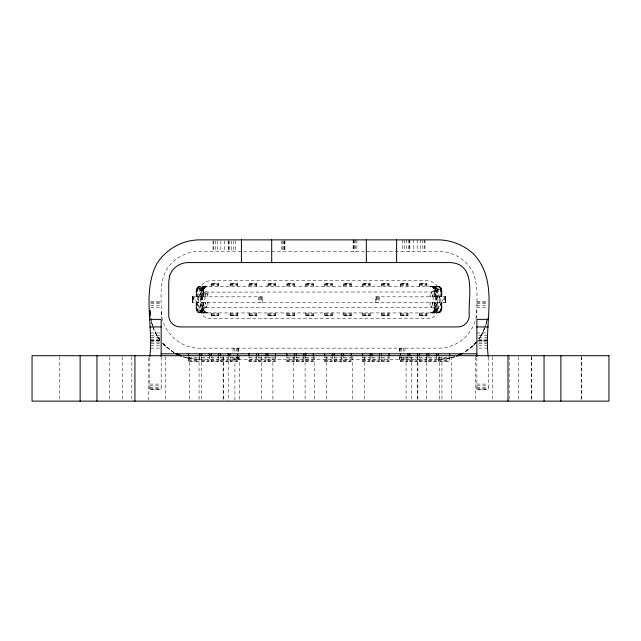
<?xml version="1.0" encoding="UTF-8"?>
<svg xmlns="http://www.w3.org/2000/svg" width="641" height="641" viewBox="0 0 641 641"><rect width="100%" height="100%" fill="white"/><g stroke="black" fill="none" stroke-linecap="round" stroke-linejoin="round"><path stroke-width="0.48" stroke-dasharray="3.21 2.4" d="M433.797 312.928L435.976 312.207L437.314 310.316L437.499 290.213L435.976 287.152L433.38 286.431L438.781 286.615L441.673 289.043L441.841 296.839C441.841 293.474 443.26 286.743 438.075 286.431L199.976 286.431C194.792 286.743 196.202 293.474 196.186 296.839L196.37 289.043L199.271 286.615L204.663 286.431L202.075 287.152L200.553 290.213L200.737 310.316L202.075 312.207L204.247 312.928M438.075 312.928L439.414 312.207L440.239 310.316L441.673 310.316L441.865 302.52C441.841 305.885 443.252 312.616 438.075 312.928L199.976 312.928C194.792 312.616 196.202 305.885 196.186 302.52L196.37 310.316L197.813 310.316L198.638 312.207L199.976 312.928M375.802 302.52L375.802 296.839L445.647 296.839L445.631 302.52L445.567 296.839L440.535 302.52L440.535 296.839M199.976 286.431C194.952 286.928 196.29 293.498 196.362 296.839L196.37 289.043L203.63 288.923L203.758 296.839M203.109 286.615L201.058 290.213L200.553 296.839L196.266 290.213L200.737 289.043L201.514 296.839L202.075 287.152L204.247 286.431M441.681 302.52L441.673 310.316L434.414 310.436L434.294 302.52M196.891 302.52L196.891 309.146L197.132 310.42L198.133 311.366L197.749 312.207L207.54 312.928L198.806 312.744L200.064 312.928C195.008 312.536 196.146 305.885 196.266 302.52L200.553 309.146M197.516 296.839L197.516 302.52L192.484 296.839L192.42 302.52L445.647 302.52L445.647 296.839M441.16 302.52L441.16 309.146L440.92 310.42L439.91 311.366L440.303 312.207L430.504 312.928L433.813 311.574L441.136 311.366L441.785 302.52L437.499 309.146M445.567 296.839L445.471 302.52L445.471 296.839M201.258 311.366L203.109 312.744L204.663 312.928L201.258 311.366L202.941 309.146L205.264 307.736L205.432 302.52L206.586 307.376L430.103 307.247L434.013 308.337L436.793 311.366L433.38 312.928L434.943 312.744L436.793 311.366M200.737 289.043L202.115 289.107L205.264 291.623L207.948 292.112L431.465 291.984L432.619 296.839L432.779 291.623L435.928 289.107L435.976 287.152L433.797 286.431M202.075 311.494L201.514 302.52L200.737 310.316L202.115 310.26L201.058 309.146L200.553 302.52M203.582 296.839C203.798 293.578 201.899 286.567 207.187 286.431M202.941 309.146L203.205 302.52L204.038 308.337L205.432 302.52M432.619 296.839L434.013 291.022L434.846 296.839L435.111 290.213M434.47 302.52C434.253 305.781 436.144 312.784 430.864 312.928M437.499 302.52L436.994 309.146L435.928 310.26L436.537 302.52L437.314 310.316L435.928 310.26L435.976 311.494M197.7 296.839L197.813 289.043L199.271 286.615L197.749 287.152L207.54 286.431C201.394 284.78 201.45 292.713 202.244 296.839M486.944 320.075L485.742 325.748L487.609 318.112M196.37 290.213L196.907 287.993L199.271 286.615M202.075 287.865L201.258 287.993L203.205 296.839L204.038 291.022L205.432 296.839L206.586 291.984L207.948 296.839L207.948 292.112M436.184 309.146L434.846 302.52L434.013 308.337L432.619 302.52L431.465 307.376L430.103 302.52L430.103 307.247M431.77 312.872L439.245 312.744L437.987 312.928L440.159 312.207L441.681 309.146M476.88 310.276C476.824 330.564 459.301 348.079 439.021 348.135L199.031 348.135C178.743 348.079 161.228 330.564 161.171 310.276M196.891 296.839L196.891 290.213L197.132 288.947L198.133 287.993M201.859 309.146L203.205 302.52M434.846 296.839L436.793 287.993L434.943 286.615M487.08 320.564L484.668 327.583M203.942 289.043L204.231 287.785L203.181 287.152L204.92 286.487L203.582 290.213M437.314 289.043L436.537 296.839L435.928 289.107L436.649 288.923L441.785 290.213L441.681 296.839L441.673 289.043L434.422 288.923L434.294 296.839M441.505 310.316L441.785 302.52M430.504 312.928L434.87 312.207L433.116 312.872C437.595 312.295 435.151 305.26 435.808 302.52M434.47 309.146L433.564 311.366L431.673 312.744L435.375 311.366M484.292 328.496L481.639 334.882L479.019 338.953L482.681 332.991L485.357 326.654M203.061 296.839L203.061 290.213L203.63 288.923L202.676 287.993L196.907 287.993M434.991 302.52C435.127 306.222 435.944 311.037 431.673 312.744M484.508 328.488L481.639 334.882L478.635 338.809M439.245 286.615L433.532 286.431L432.899 286.936L434.47 290.213L434.47 296.839M480.95 336.036L482.681 332.991M203.061 302.52L202.676 311.366L203.814 312.744L204.936 312.872L203.181 312.207L207.187 312.928M434.991 296.839L435.375 287.993L434.237 286.615L430.504 286.431L440.303 287.152L438.781 286.615L440.239 289.043L440.351 296.839M476.223 341.941L472.449 346.396L464.396 352.406M196.891 290.213L197.813 289.043L196.547 288.947M441.16 309.146L440.239 310.316L440.351 302.52M433.132 286.487L434.87 287.152L433.564 287.993C429.101 284.836 435.327 287.857 434.991 290.213M439.91 311.366L438.781 312.744L440.303 312.207M476.127 342.358L473.819 345.074L464.324 352.366M476.88 341.725L473.819 345.074L463.627 352.895M472.449 346.396L476.247 342.39M202.676 287.993L204.479 287.993L206.274 286.487M441.681 290.213L441.136 287.993L435.375 287.993L434.422 288.923L434.47 290.213M207.54 312.928L204.479 311.366L196.907 311.366L196.266 302.52M204.479 287.993L206.378 286.615M454.501 356.676L446.945 358.848L439.021 359.489L199.031 359.489L191.106 358.848L183.39 356.941L191.106 358.848M435.055 312.544L435.976 312.207M205.264 307.736L206.586 307.376L207.948 302.52L207.948 307.247M432.779 291.623L431.465 291.984L430.103 296.839L430.103 292.112M446.945 358.848L454.661 356.941L439.021 359.489M204.92 286.487L198.806 286.615M211.137 283.731L218.709 283.731M230.071 283.731L237.635 283.731M248.996 283.731L256.568 283.731M267.922 283.731L275.494 283.731M286.848 283.731L294.419 283.731M305.773 283.731L313.345 283.731M324.707 283.731L332.27 283.731M343.632 283.731L351.204 283.731M362.558 283.731L370.129 283.731M381.483 283.731L389.055 283.731M400.409 283.731L407.98 283.731M419.342 283.731L426.906 283.731M211.137 284.131L218.709 284.131M230.071 284.131L237.635 284.131M248.996 284.131L256.568 284.131M267.922 284.131L275.494 284.131M286.848 284.131L294.419 284.131M305.773 284.131L313.345 284.131M324.707 284.131L332.27 284.131M343.632 284.131L351.204 284.131M362.558 284.131L370.129 284.131M381.483 284.131L389.055 284.131M400.409 284.131L407.98 284.131M419.342 284.131L426.906 284.131M211.137 284.764L218.709 284.764M230.071 284.764L237.635 284.764M248.996 284.764L256.568 284.764M267.922 284.764L275.494 284.764M286.848 284.764L294.419 284.764M305.773 284.764L313.345 284.764M324.707 284.764L332.27 284.764M343.632 284.764L351.204 284.764M362.558 284.764L370.129 284.764M381.483 284.764L389.055 284.764M400.409 284.764L407.98 284.764M419.342 284.764L426.906 284.764M211.137 285.557L218.709 285.557M230.071 285.557L237.635 285.557M248.996 285.557L256.568 285.557M267.922 285.557L275.494 285.557M286.848 285.557L294.419 285.557M305.773 285.557L313.345 285.557M324.707 285.557L332.27 285.557M343.632 285.557L351.204 285.557M362.558 285.557L370.129 285.557M381.483 285.557L389.055 285.557M400.409 285.557L407.98 285.557M419.342 285.557L426.906 285.557M441.505 288.947L440.239 289.043L441.16 290.213L441.16 296.839M203.758 290.213L196.186 290.213L196.21 296.839M434.294 290.213L441.865 290.213L441.865 296.839M192.404 296.839L192.42 302.52L192.404 296.839L262.241 296.839L262.241 302.52M150.763 301.663L161.171 301.663M476.88 301.663L487.288 301.663M150.763 302.336L161.171 302.336M476.88 302.336L487.288 302.336M150.763 303.602L161.171 303.602M476.88 303.602L487.288 303.602M150.763 305.308L161.171 305.308M476.88 305.308L487.288 305.308M150.763 307.247L161.171 307.247M476.88 307.247L487.288 307.247M196.186 309.146L203.758 309.146L204.479 311.366L206.378 312.744L202.676 311.366M434.294 309.146L441.865 309.146M211.137 313.81L218.709 313.81M230.071 313.81L237.635 313.81M248.996 313.81L256.568 313.81M267.922 313.81L275.494 313.81M286.848 313.81L294.419 313.81M305.773 313.81L313.345 313.81M324.707 313.81L332.27 313.81M343.632 313.81L351.204 313.81M362.558 313.81L370.129 313.81M381.483 313.81L389.055 313.81M400.409 313.81L407.98 313.81M419.342 313.81L426.906 313.81M211.137 314.595L218.709 314.595M230.071 314.595L237.635 314.595M248.996 314.595L256.568 314.595M267.922 314.595L275.494 314.595M286.848 314.595L294.419 314.595M305.773 314.595L313.345 314.595M324.707 314.595L332.27 314.595M343.632 314.595L351.204 314.595M362.558 314.595L370.129 314.595M381.483 314.595L389.055 314.595M400.409 314.595L407.98 314.595M419.342 314.595L426.906 314.595M211.137 315.228L218.709 315.228M230.071 315.228L237.635 315.228M248.996 315.228L256.568 315.228M267.922 315.228L275.494 315.228M286.848 315.228L294.419 315.228M305.773 315.228L313.345 315.228M324.707 315.228L332.27 315.228M343.632 315.228L351.204 315.228M362.558 315.228L370.129 315.228M381.483 315.228L389.055 315.228M400.409 315.228L407.98 315.228M419.342 315.228L426.906 315.228M211.137 315.628L218.709 315.628M230.071 315.628L237.635 315.628M248.996 315.628L256.568 315.628M267.922 315.628L275.494 315.628M286.848 315.628L294.419 315.628M305.773 315.628L313.345 315.628M324.707 315.628L332.27 315.628M343.632 315.628L351.204 315.628M362.558 315.628L370.129 315.628M381.483 315.628L389.055 315.628M400.409 315.628L407.98 315.628M419.342 315.628L426.906 315.628M150.739 332.991L161.171 332.991M476.88 332.991L487.304 332.991M150.763 335.331L160.226 335.331M478.771 335.331L487.288 335.331M150.763 337.438L160.226 337.438M478.771 337.438L487.288 337.438M150.763 339.113L161.171 339.113M478.771 339.113L487.288 339.113M150.763 340.195L161.171 340.195M478.771 340.195L487.288 340.195M150.763 340.563L161.171 340.563M478.771 340.563L487.288 340.563M150.763 340.932L160.226 340.932M476.88 340.932L487.288 340.932M150.763 342.006L160.226 342.006M478.771 342.006L487.288 342.006M150.763 343.68L160.226 343.68M478.771 343.68L487.288 343.68M150.763 345.795L160.226 345.795M478.771 345.795L487.288 345.795M150.763 348.135L161.171 348.135M478.771 348.135L487.288 348.135M188.43 357.462L199.784 357.462M201.675 357.462L209.246 357.462M211.137 357.462L218.709 357.462M220.6 357.462L228.172 357.462M230.071 357.462L237.635 357.462M248.996 357.462L256.568 357.462M258.459 357.462L266.031 357.462M267.922 357.462L275.494 357.462M286.848 357.462L294.419 357.462M296.31 357.462L303.882 357.462M305.773 357.462L313.345 357.462M324.707 357.462L332.27 357.462M334.169 357.462L341.741 357.462M343.632 357.462L351.204 357.462M362.558 357.462L370.129 357.462M372.02 357.462L379.592 357.462M381.483 357.462L389.055 357.462M400.409 357.462L407.98 357.462M409.871 357.462L417.443 357.462M419.342 357.462L426.906 357.462M428.805 357.462L436.377 357.462M438.268 357.462L449.621 357.462M188.43 359.04L199.784 359.04M201.675 359.04L209.246 359.04M211.137 359.04L218.709 359.04M220.6 359.04L228.172 359.04M230.071 359.04L237.635 359.04M248.996 359.04L256.568 359.04M258.459 359.04L266.031 359.04M267.922 359.04L275.494 359.04M286.848 359.04L294.419 359.04M296.31 359.04L303.882 359.04M305.773 359.04L313.345 359.04M324.707 359.04L332.27 359.04M334.169 359.04L341.741 359.04M343.632 359.04L351.204 359.04M362.558 359.04L370.129 359.04M372.02 359.04L379.592 359.04M381.483 359.04L389.055 359.04M400.409 359.04L407.98 359.04M409.871 359.04L417.443 359.04M419.342 359.04L426.906 359.04M428.805 359.04L436.377 359.04M438.268 359.04L449.621 359.04M188.43 360.298L199.784 360.298M201.675 360.298L209.246 360.298M211.137 360.298L218.709 360.298M220.6 360.298L228.172 360.298M230.071 360.298L237.635 360.298M248.996 360.298L256.568 360.298M258.459 360.298L266.031 360.298M267.922 360.298L275.494 360.298M286.848 360.298L294.419 360.298M296.31 360.298L303.882 360.298M305.773 360.298L313.345 360.298M324.707 360.298L332.27 360.298M334.169 360.298L341.741 360.298M343.632 360.298L351.204 360.298M362.558 360.298L370.129 360.298M372.02 360.298L379.592 360.298M381.483 360.298L389.055 360.298M400.409 360.298L407.98 360.298M409.871 360.298L417.443 360.298M419.342 360.298L426.906 360.298M428.805 360.298L436.377 360.298M438.268 360.298L449.621 360.298M188.43 361.107L199.784 361.107M201.675 361.107L209.246 361.107M211.137 361.107L218.709 361.107M220.6 361.107L228.172 361.107M230.071 361.107L237.635 361.107M248.996 361.107L256.568 361.107M258.459 361.107L266.031 361.107M267.922 361.107L275.494 361.107M286.848 361.107L294.419 361.107M296.31 361.107L303.882 361.107M305.773 361.107L313.345 361.107M324.707 361.107L332.27 361.107M334.169 361.107L341.741 361.107M343.632 361.107L351.204 361.107M362.558 361.107L370.129 361.107M372.02 361.107L379.592 361.107M381.483 361.107L389.055 361.107M400.409 361.107L407.98 361.107M409.871 361.107L417.443 361.107M419.342 361.107L426.906 361.107M428.805 361.107L436.377 361.107M438.268 361.107L449.621 361.107M228.172 361.38L220.6 361.38L220.6 356.652M149.818 384.095L161.171 384.095M476.88 384.095L488.234 384.095M149.818 385.85L161.171 385.85M476.88 385.85L488.234 385.85M149.818 387.436L161.171 387.436M476.88 387.436L488.234 387.436M149.818 388.686L161.171 388.686M476.88 388.686L488.234 388.686M149.818 389.496L161.171 389.496M476.88 389.496L488.234 389.496M430.864 286.431L431.778 286.487M199.031 359.489L186.291 357.814L183.55 356.676M435.375 287.993L433.821 287.785L434.109 289.043M438.075 286.431L440.159 287.152L441.785 290.213L437.499 296.839L436.994 290.213L435.976 287.865M197.749 312.207L199.271 312.744L198.133 311.366M202.075 312.207L202.997 312.544M206.282 312.872L202.356 310.316L196.37 310.316L196.37 302.52M431.673 286.615L433.564 287.993M206.378 312.744L204.239 311.574L203.061 309.146M438.781 286.615L441.136 287.993M173.727 352.366L165.594 346.396L162.397 343.063M174.424 352.895L170.594 350.443L162.494 343.039L165.594 346.396M173.639 352.294L164.232 345.074L162.421 342.727M433.564 311.366L435.696 310.316L434.991 309.146M439.91 287.993L440.92 288.947L441.16 290.213M204.479 311.366L203.638 310.436L203.582 302.52M196.891 309.146L197.813 310.316L197.7 302.52M160.018 339.586L156.412 334.882L153.455 328.464M153.007 326.67L156.412 334.882L160.106 340.339L156.412 334.882L152.718 326.662M202.356 289.043L203.061 290.213M155.37 332.991L157.093 336.036M152.63 325.756L150.619 318.93M203.582 309.146L203.942 310.316L202.356 310.316L202.244 302.52M150.907 320.027L152.31 325.748L150.587 316.157M196.362 309.146L196.547 310.316M435.696 289.043L435.808 296.839M434.846 302.52L435.111 309.146M202.941 290.213L203.205 296.839M432.619 302.52L432.779 307.736M205.264 291.623L205.432 296.839M192.484 296.839L192.58 302.52L192.58 296.839M581.467 356.692L581.467 401.13M581.363 356.692L581.363 400.144M531.734 356.692L531.734 400.144M531.629 356.692L531.629 401.13M518.593 356.692L518.593 401.13M509.162 356.692L509.162 401.13M492.504 356.692L492.504 401.13M488.234 357.125L488.234 389.776L476.88 389.776L476.88 357.149M476.88 318.232C476.119 301.054 480.197 281.912 469.645 266.832C462.241 257.345 451.048 251.649 439.021 251.224L199.031 251.224C187.004 251.649 175.81 257.345 168.399 266.832C157.854 281.912 161.933 301.054 161.171 318.232M475.558 356.692L475.558 401.13M451.248 356.692L451.248 401.13M449.621 356.652L449.621 361.38L438.268 361.38L438.268 356.652M444.95 296.839L444.95 302.52M444.133 296.839L444.133 302.52M441.937 356.692L441.937 401.13M439.742 356.692L439.742 401.13M439.574 296.839L439.574 302.52M437.883 296.839L437.883 302.52M436.737 296.839L436.737 302.52M436.377 355.707L436.377 361.38L428.805 361.38L428.805 356.652M436.217 296.839L436.217 302.52M436.032 296.839L436.032 302.52M435.656 296.839L435.656 302.52M433.148 296.839L433.148 302.52M426.906 286.431L426.906 283.594L419.342 283.594L419.342 286.431M426.906 312.928L426.906 315.765L419.342 315.765L419.342 312.928M426.906 355.707L426.906 361.38L419.342 361.38L419.342 356.652M426.722 356.692L426.722 401.13M425.015 239.87L425.015 251.224M424.462 239.87L424.462 251.224M422.852 239.87L422.852 251.224M420.336 239.87L420.336 251.224M417.86 356.692L417.86 401.13M417.595 356.692L417.595 401.13M417.443 355.707L417.443 361.38L409.871 361.38L409.871 356.652M417.171 239.87L417.171 251.224M413.661 239.87L413.661 251.224M411.354 356.692L411.354 401.13M409.871 239.87L409.871 251.224M409.503 239.87L409.503 251.224M408.429 239.87L408.429 251.224M407.98 286.431L407.98 283.594L400.409 283.594L400.409 286.431M407.98 312.928L407.98 315.765L400.409 315.765L400.409 312.928M407.98 355.707L407.98 361.38L400.409 361.38L400.409 356.652M406.755 239.87L406.755 251.224M406.09 356.692L406.09 401.13M404.952 348.135L404.952 352.862M404.952 356.652L404.952 359.489M404.647 239.87L404.647 251.224M403.197 348.135L403.197 352.862M403.197 356.652L403.197 359.489M402.308 239.87L402.308 251.224M401.619 348.135L401.619 352.862M401.619 356.652L401.619 359.489M400.361 348.135L400.361 352.862M399.551 348.135L399.551 352.862M399.551 356.652L399.551 359.489M399.279 348.135L399.279 352.862M399.279 356.652L399.279 359.489M389.055 286.431L389.055 283.594L381.483 283.594L381.483 286.431M389.055 312.928L389.055 315.765L381.483 315.765L381.483 312.928M389.055 355.707L389.055 361.38L381.483 361.38L381.483 356.652M379.592 296.839L379.592 302.52M379.592 355.707L379.592 361.38L372.02 361.38L372.02 356.652M378.422 296.839L378.422 302.52M377.365 296.839L377.365 302.52M376.531 296.839L376.531 302.52M375.995 296.839L375.995 302.52M370.129 286.431L370.129 283.594L362.558 283.594L362.558 286.431M370.129 312.928L370.129 315.765L362.558 315.765L362.558 312.928M370.129 355.707L370.129 361.38L362.558 361.38L362.558 356.652M364.224 356.692L364.224 401.13M356.877 239.87L356.877 251.224M355.707 239.87L355.707 251.224M354.657 239.87L354.657 251.224M353.816 239.87L353.816 251.224M353.279 239.87L353.279 251.224M353.095 239.87L353.095 251.224M352.71 356.692L352.71 401.13M351.204 286.431L351.204 283.594L343.632 283.594L343.632 286.431M351.204 312.928L351.204 315.765L343.632 315.765L343.632 312.928M351.204 355.707L351.204 361.38L343.632 361.38L343.632 356.652M341.741 355.707L341.741 361.38L334.169 361.38L334.169 356.652M332.27 286.431L332.27 283.594L324.707 283.594L324.707 286.431M332.27 312.928L332.27 315.765L324.707 315.765L324.707 312.928M332.27 355.707L332.27 361.38L324.707 361.38L324.707 356.652M326.253 356.692L326.253 401.13M314.747 356.692L314.747 401.13M313.345 286.431L313.345 283.594L305.773 283.594L305.773 286.431M313.345 312.928L313.345 315.765L305.773 315.765L305.773 312.928M313.345 355.707L313.345 361.38L305.773 361.38L305.773 356.652M305.092 356.692L305.092 401.13M303.882 355.707L303.882 361.38L296.31 361.38L296.31 356.652M294.419 286.431L294.419 283.594L286.848 283.594L286.848 286.431M294.419 312.928L294.419 315.765L286.848 315.765L286.848 312.928M294.419 355.707L294.419 361.38L286.848 361.38L286.848 356.652M293.586 356.692L293.586 401.13M284.957 240.816L284.957 251.224M284.772 240.816L284.772 251.224M284.235 240.816L284.235 251.224M283.394 240.816L283.394 251.224M282.336 240.816L282.336 251.224M281.167 240.816L281.167 251.224M275.494 286.431L275.494 283.594L267.922 283.594L267.922 286.431M275.494 312.928L275.494 315.765L267.922 315.765L267.922 312.928M275.494 355.707L275.494 361.38L267.922 361.38L267.922 356.652M272.882 356.692L272.882 401.13M266.031 355.707L266.031 361.38L258.459 361.38L258.459 356.652M262.057 296.839L262.057 302.52M261.52 296.839L261.52 302.52M261.368 356.692L261.368 401.13M260.687 296.839L260.687 302.52M259.629 296.839L259.629 302.52M258.459 296.839L258.459 302.52M256.568 286.431L256.568 283.594L248.996 283.594L248.996 286.431M256.568 312.928L256.568 315.765L248.996 315.765L248.996 312.928M256.568 355.707L256.568 361.38L248.996 361.38L248.996 356.652M239.718 356.692L239.718 400.144M238.773 348.135L238.773 352.862M238.773 356.652L238.773 359.489M238.492 348.135L238.492 352.862M238.492 356.652L238.492 359.489M237.691 348.135L237.691 352.862M237.691 356.652L237.691 359.489M237.635 286.431L237.635 283.594L230.071 283.594L230.071 286.431M237.635 312.928L237.635 315.765L230.071 315.765L230.071 312.928M237.635 355.707L237.635 361.38L230.071 361.38L230.071 356.652M236.433 348.135L236.433 352.862M236.433 356.652L236.433 359.489M235.744 240.816L235.744 251.224M234.91 400.144L234.91 356.692L234.846 359.489M234.846 348.135L234.846 352.862M233.404 240.816L233.404 251.224M233.092 348.135L233.092 352.862M233.092 356.652L233.092 359.489M231.297 240.816L231.297 251.224M229.622 240.816L229.622 251.224M228.549 240.816L228.549 251.224M228.172 240.816L228.172 251.224M228.172 355.707L228.212 401.13M224.39 240.816L224.39 251.224M223.405 356.692L223.405 401.13M223.14 356.692L223.14 401.13M220.881 240.816L220.881 251.224M218.709 286.431L218.709 283.594L211.137 283.594L211.137 286.431M218.709 312.928L218.709 315.765L211.137 315.765L211.137 312.928M218.709 355.707L218.709 361.38L211.137 361.38L211.137 356.652M217.716 240.816L217.716 251.224M215.2 240.816L215.2 251.224M213.589 240.816L213.589 251.224M213.036 240.816L213.036 251.224M209.246 355.707L209.246 361.38L201.675 361.38L201.675 356.652M204.904 296.839L204.904 302.52M203.758 302.52L203.758 309.146M202.396 296.839L202.396 302.52M202.011 296.839L202.011 302.52M201.835 296.839L201.835 302.52M201.314 296.839L201.314 302.52M201.258 356.692L201.258 401.13M200.168 296.839L200.168 302.52M199.784 356.652L199.784 361.38L188.43 361.38L188.43 356.652M199.063 356.692L199.063 401.13M198.478 296.839L198.478 302.52M193.919 296.839L193.919 302.52M193.101 296.839L193.101 302.52M189.752 356.692L189.752 401.13M165.442 356.692L165.442 401.13M161.171 357.149L161.171 389.776L149.818 389.776L149.818 357.125M148.496 357.678L148.496 400.144M131.838 356.692L131.838 401.13M122.407 356.692L122.407 401.13M109.266 356.692L109.266 401.13M59.637 356.692L59.637 401.13M199.768 288.602C198.462 298.706 195.769 317.664 210.569 318.609L427.475 318.609C440.904 318.192 439.782 301.406 438.837 292.112C438.821 286.022 433.564 280.766 427.475 280.75L210.569 280.75C205.745 280.838 201.346 284.043 199.768 288.602"/><path stroke-width="0.96" d="M458.251 355.322L461.832 353.704M456.488 356.156L461.969 353.808M458.147 355.162L461.8 353.656M149.818 319.362L161.171 319.362L161.171 356.5M488.234 319.362L476.88 319.362L476.88 356.5M149.818 326.934L161.171 326.934M476.88 326.934L488.234 326.934M161.171 353.808L476.88 353.808M176.251 353.656L180.81 355.547M176.075 353.808L181.563 356.156M176.211 353.704L180.698 355.723M150.331 314.202L149.818 310.276L150.29 316.157M560.875 355.707L560.875 401.13M544.049 355.707L544.049 401.13M507.993 355.707L507.993 401.13M488.234 356.5C483.819 323.256 499.635 281.76 473.819 254.285C464.372 245.367 452.009 240.247 439.021 239.87L199.031 239.87C181.699 240.159 165.322 249.613 156.412 264.477C142.278 292.897 153.487 326.277 149.818 356.5M449.621 353.808L449.621 355.707M438.268 353.808L438.268 355.707M436.377 353.808L436.377 355.707M428.805 353.808L428.805 355.707M426.906 353.808L426.906 355.707M419.342 353.808L419.342 355.707M417.443 353.808L417.443 355.707M409.871 353.808L409.871 355.707M407.98 353.808L407.98 355.707M400.409 353.808L400.409 355.707M396.627 239.87L396.627 262.586M389.055 353.808L389.055 355.707M381.483 353.808L381.483 355.707M379.592 353.808L379.592 355.707M372.02 353.808L372.02 355.707M370.129 353.808L370.129 355.707M366.34 239.87L366.34 262.586M362.558 353.808L362.558 355.707M351.204 353.808L351.204 355.707M343.632 353.808L343.632 355.707M341.741 353.808L341.741 355.707M334.169 353.808L334.169 355.707M332.27 353.808L332.27 355.707M324.707 353.808L324.707 355.707M313.345 353.808L313.345 355.707M305.773 353.808L305.773 355.707M303.882 353.808L303.882 355.707M296.31 353.808L296.31 355.707M294.419 353.808L294.419 355.707M286.848 353.808L286.848 355.707M275.494 353.808L275.494 355.707M271.704 239.87L271.704 262.586M267.922 353.808L267.922 355.707M266.031 353.808L266.031 355.707M258.459 353.808L258.459 355.707M256.568 353.808L256.568 355.707M248.996 353.808L248.996 355.707M241.425 239.87L241.425 262.586M237.635 353.808L237.635 355.707M230.071 353.808L230.071 355.707M228.172 353.808L228.172 355.707M220.6 353.808L220.6 355.707M218.709 353.808L218.709 355.707M211.137 353.808L211.137 355.707M209.246 353.808L209.246 355.707M201.675 353.808L201.675 355.707M199.784 353.808L199.784 355.707M188.43 353.808L188.43 355.707M134.93 355.707L134.93 401.13M96.951 355.707L96.951 401.13M80.125 355.707L80.125 401.13M169.673 275.662L168.743 281.511L168.743 315.58C168.759 321.662 174.015 326.918 180.097 326.934L457.946 326.934C464.036 326.918 469.292 321.662 469.308 315.58C467.794 298.554 477.577 264.116 450.383 262.586L187.669 262.586C179.632 262.73 172.293 268.058 169.673 275.662M608.95 355.707L32.05 355.707L32.05 401.13L608.95 401.13L608.95 355.707"/></g></svg>
